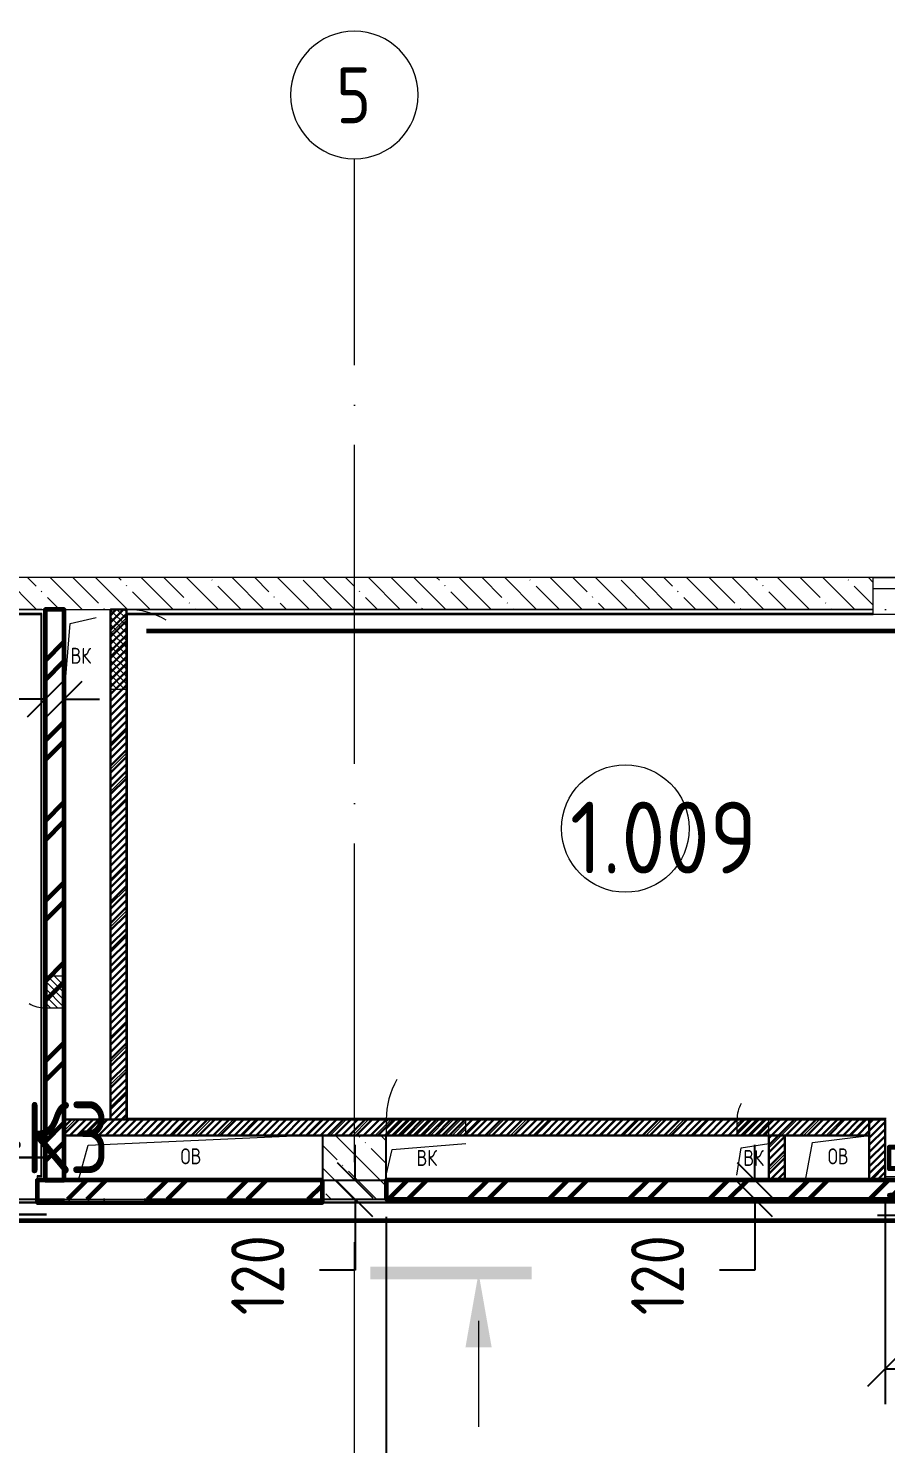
# Model space of a CAD drawing. Header units: millimetres. Extents: x -592259 to 288321, y -552984 to 293768.
# Drawn here: x 15705 to 21083, y 53142 to 62020 of the extents above; entities that cross this region are included whole.
import ezdxf

# ---------------------------------------------------------------- set-up
doc = ezdxf.new("R2010")
doc.units = ezdxf.units.MM
doc.linetypes.add('ADSK_Линия сетки', pattern=[2500, 2000, -250, 0, -250])
doc.linetypes.add('ADSK_Скрыто', pattern=[600, 300, -300])
doc.layers.get('Defpoints').update_dxf_attribs({"color": 250})
for name, color, linetype, lineweight in [('0) кирпич', 30, 'Continuous', 60), ('0.3) ПГП 5 вып', 4, 'Continuous', 30), ('2)Фархверки', 40, 'Continuous', 30), ('3) Перемычки готовы', 3, 'Continuous', 30), ('4) Штукатурка', 6, 'Continuous', 30), ('4.1) Штук. 3 вып', 6, 'Continuous', 60), ('4.6) Швы', 6, 'Continuous', 30), ('6.1) Шпаклевка 5 вып.', 160, 'Continuous', 60), ('A-____-____-DIMS', 250, 'Continuous', 9), ('A-AREA-____-IDEN', 250, 'Continuous', 9), ('A-DETL-GENF-OTLN', 250, 'Continuous', 5), ('A-DOOR-____-MCUT', 250, 'Continuous', 5), ('A-DOOR-____-OTLN', 250, 'Continuous', 5), ('A-GLAZ-____-MCUT', 250, 'Continuous', 9), ('A-GLAZ-____-OTLN', 250, 'Continuous', 5), ('A-WALL-____-MCUT', 250, 'Continuous', 13), ('A-WALL-____-PATT', 250, 'Continuous', 13), ('A-WALL-FNSH-MCUT', 250, 'Continuous', 13), ('G-____-____-SYMB', 250, 'ADSK_Скрыто', 9), ('I-WALL-____-OTLN', 250, 'Continuous', 9), ('S-COLS-____-MCUT', 250, 'Continuous', 25), ('S-COLS-____-OTLN', 250, 'Continuous', 9), ('S-GRID-____-IDEN', 250, 'Continuous', 9), ('S-GRID-____-OTLN', 250, 'Continuous', 9)]:
    doc.layers.add(name, color=color, linetype=linetype, lineweight=lineweight)
doc.styles.add('GOST Common', font='', dxfattribs={"width": 0.9, "height": 350})
doc.styles.add('ISOCPEUR', font='isocpeur.ttf', dxfattribs={"width": 0.8, "height": 100})
doc.styles.add('ISOCPEUR_1', font='isocpeur.ttf', dxfattribs={"width": 0.9, "height": 250})
doc.styles.add('ISOCPEUR_I_1', font='ГОСТ тип А.ttf', dxfattribs={"height": 2500})
doc.styles.get("Standard").update_dxf_attribs({"font": 'ГОСТ тип А.ttf'})
doc.styles.get('GOST Common').set_extended_font_data('GOST Common')
doc.dimstyles.new('А3', dxfattribs={"dimtxt": 333, "dimasz": 222, "dimexe": 222, "dimexo": 111, "dimgap": 111, "dimtad": 1, "dimtoh": 1, "dimdec": 0, "dimrnd": 0.0015, "dimzin": 0, "dimdsep": 46, "dimtxsty": 'Standard', "dimblk": 'OBLIQUE', "dimcen": 0, "dimclrd": 7, "dimclre": 7, "dimclrt": 7, "dimadec": 0, "dimazin": 0, "dimtfac": 1, "dimtdec": 0, "dimtofl": 0, "dimtmove": 0, "dimatfit": 3, "dimfxl": 1, "dimtolj": 1, "dimtzin": 0, "dimarcsym": 0})
pattern_1 = [(45, (0, 0), (-70.71068, 70.71068), [])]
pattern_2 = [(45, (0, 0), (-251.4472, 251.4472), []), (45, (0, 381), (-251.4472, 251.4472), [])]
pattern_3 = [(135, (0, 0), (-142.5612, -142.5612), []), (135, (142.56, 0), (-142.5612, -142.5612), [252.016, -50.403, 3.353, -47.05])]
pattern_4 = [(45, (125, 0), (-22.6274, 22.6274), [])]

# ---------------------------------------------------------------- blocks, each defined once
blk = doc.blocks.new('Окно_СКБ_1Ст1 - 120_Окно_СКБ_1Ст_900_ОК3л-29018700-Кладочный план на отм_ 0_000_ Секция 1_')
at = {"layer": 'A-GLAZ-____-MCUT'}
for p, q in [((-450, -125), (450, -125)), ((-450, -195), (450, -195))]:
    blk.add_line(p, q, dxfattribs=at)
at = {"layer": 'A-GLAZ-____-OTLN'}
for p, q in [((450, -125), (-450, -125)), ((-450, -195), (450, -195))]:
    blk.add_line(p, q, dxfattribs=at)
blk = doc.blocks.new('_Wn_-As_OpeningMEP_floor__Rectangular - _Wn_-As_OpeningMEP_floor__Rectangular-32466854-Кладочный план на отм_ 0_000_ Секция 1_')
at = {"layer": 'A-DETL-GENF-OTLN'}
for p, q in [((-639.5, 129.5), (696.1, 189.8)), ((-700, -90), (-639.5, 129.5))]:
    blk.add_line(p, q, dxfattribs=at)
blk = doc.blocks.new('_Wn_-As_OpeningMEP_floor__Rectangular - _Wn_-As_OpeningMEP_floor__Rectangular-32466851-Кладочный план на отм_ 0_000_ Секция 1_')
at = {"layer": 'A-DETL-GENF-OTLN'}
for p, q in [((-62.3, 262.2), (100, 300)), ((-100, -199.9), (-62.3, 262.2))]:
    blk.add_line(p, q, dxfattribs=at)
blk = doc.blocks.new('_Wn_-As_OpeningMEP_floor__Rectangular - _Wn_-As_OpeningMEP_floor__Rectangular-32466841-Кладочный план на отм_ 0_000_ Секция 1_')
at = {"layer": 'A-DETL-GENF-OTLN'}
for p, q in [((-156, 146), (200, 190)), ((-200, -90), (-156, 146))]:
    blk.add_line(p, q, dxfattribs=at)
blk = doc.blocks.new('_Wn_-As_OpeningMEP_floor__Rectangular - _Wn_-As_OpeningMEP_floor__Rectangular-V6-Кладочный план на отм_ 0_000_ Секция 1_')
at = {"layer": 'A-DETL-GENF-OTLN'}
for p, q in [((-250, -50), (-212.2, 112.2)), ((-212.2, 112.2), (250, 150))]:
    blk.add_line(p, q, dxfattribs=at)
blk = doc.blocks.new('_Wn_-As_OpeningMEP_floor__Rectangular - _Wn_-As_OpeningMEP_floor__Rectangular-32466825-Кладочный план на отм_ 0_000_ Секция 1_')
at = {"layer": 'A-DETL-GENF-OTLN'}
for p, q in [((-100, -50), (-73.2, 123.2)), ((-73.2, 123.2), (100, 150))]:
    blk.add_line(p, q, dxfattribs=at)
blk = doc.blocks.new('АР_Люк - ЛРС_ВК_200х200_внутренний_RAL 9006-42718712-Кладочный план на отм_ 0_000_ Секция 1_')
at = {"layer": 'A-DOOR-____-OTLN'}
h = blk.add_hatch(dxfattribs=at)
h.set_pattern_fill('FP_29', color=256, style=0, pattern_type=2)
h.set_pattern_definition(pattern_4)
h.paths.add_polyline_path([(25, -60), (225, -60), (225, 60), (25, 60)])
at = {"layer": 'A-DETL-GENF-OTLN', "lineweight": 9}
for p, q in [((225, 60), (25, 60)), ((25, 60), (25, -60)), ((225, -60), (225, 60)), ((25, -60), (225, -60))]:
    blk.add_line(p, q, dxfattribs=at)
at = {"layer": 'A-DOOR-____-MCUT'}
blk.add_arc((225, 60), 200, 150, 180, dxfattribs=at)
blk = doc.blocks.new('АР_Люк - ЛРС_ВК_200х200_внутренний_RAL 9006-42718871-Кладочный план на отм_ 0_000_ Секция 1_')
at = {"layer": 'A-DOOR-____-OTLN'}
h = blk.add_hatch(dxfattribs=at)
h.set_pattern_fill('FP_29', color=256, style=0, pattern_type=2)
h.set_pattern_definition(pattern_4)
h.paths.add_polyline_path([(225, -50), (225, 50), (25, 50), (25, -50)])
at = {"layer": 'A-DETL-GENF-OTLN', "lineweight": 9}
for p, q in [((225, 50), (25, 50)), ((25, 50), (25, -50)), ((225, -50), (225, 50)), ((25, -50), (225, -50))]:
    blk.add_line(p, q, dxfattribs=at)
at = {"layer": 'A-DOOR-____-MCUT'}
blk.add_arc((225, 50), 200, 150, 180, dxfattribs=at)
blk = doc.blocks.new('АР_Люк - ЛРС_ВК_500х400_наружный_NCS S 1000-N-42722041-Кладочный план на отм_ 0_000_ Секция 1_')
at = {"layer": 'A-DOOR-____-OTLN'}
h = blk.add_hatch(dxfattribs=at)
h.set_pattern_fill('FP_29', color=256, style=0, pattern_type=2)
h.set_pattern_definition(pattern_4)
h.paths.add_polyline_path([(375, 50), (-125, 50), (-125, -50), (375, -50)])
at = {"layer": 'A-DETL-GENF-OTLN', "lineweight": 9}
for p, q in [((375, 50), (-125, 50)), ((-125, 50), (-125, -50)), ((375, -50), (375, 50)), ((-125, -50), (375, -50))]:
    blk.add_line(p, q, dxfattribs=at)
at = {"layer": 'A-DOOR-____-MCUT'}
blk.add_arc((375, 50), 500, 150, 180, dxfattribs=at)
blk = doc.blocks.new('Ось сетки - Круг_Ø8 мм-39983606-Кладочный план на отм_ 0_000_ Секция 1_')
at = {"layer": 'S-GRID-____-IDEN'}
for start, end in [(360, 180), (180, 360)]:
    blk.add_arc((0, 0), 4, start, end, dxfattribs=at)
blk = doc.blocks.new('AAR_СКБ_Марка_Помещения - Номер-17325395-Кладочный план на отм_ 0_000_ Секция 1_')
at = {"layer": 'A-AREA-____-IDEN'}
blk.add_circle((0, 1.502), 4, dxfattribs=at)
blk = doc.blocks.new('_Oblique')
at = {"color": 0, "linetype": 'ByBlock', "lineweight": -2}
blk.add_line((-0.5, -0.5), (0.5, 0.5), dxfattribs=at)
blk = doc.blocks.new('DIMBLOCK243-Кладочный план на отм_ 0_000_ Секция 1_')
at = {"layer": 'A-____-____-DIMS', "color": 7, "lineweight": -2, "transparency": 16777216}
for p, q in [((21763.5, 55295), (21552.5, 55295)), ((21774.5, 55295), (21774.5, 54795)), ((21763.5, 54795), (21552.5, 54795)), ((21774.5, 54795), (21774.5, 54573)), ((21774.5, 54573), (21030.8, 54573))]:
    blk.add_line(p, q, dxfattribs=at)
at = {"layer": 'Defpoints', "color": 0, "transparency": 16777216}
for p in [(21874.5, 55295), (21774.5, 54795), (21874.5, 54795)]:
    blk.add_point(p, dxfattribs=at)
at = {"layer": 'A-____-____-DIMS', "color": 7, "lineweight": -2, "transparency": 16777216, "xscale": 222, "yscale": 222, "zscale": 222}
for p, rotation in [((21774.5, 55295), 90), ((21774.5, 54795), 270)]:
    blk.add_blockref('_Oblique', p, dxfattribs=dict(at, rotation=rotation))
at = {"layer": 'A-____-____-DIMS', "color": 7, "transparency": 16777216, "insert": (21347.2, 54850.5), "char_height": 333, "width": 1.862, "attachment_point": 5}
blk.add_mtext('\\A1;500', dxfattribs=at)
blk = doc.blocks.new('DIMBLOCK247-Кладочный план на отм_ 0_000_ Секция 1_')
at = {"layer": 'A-____-____-DIMS', "color": 7, "lineweight": -2, "transparency": 16777216}
for p, q in [((21080, 54684), (21080, 53388.5)), ((21970, 54684), (21970, 53388.5)), ((21080, 53610.5), (21970, 53610.5))]:
    blk.add_line(p, q, dxfattribs=at)
at = {"layer": 'Defpoints', "color": 0, "transparency": 16777216}
for p in [(21080, 54795), (21970, 54795), (21970, 53610.5)]:
    blk.add_point(p, dxfattribs=at)
at = {"layer": 'A-____-____-DIMS', "color": 7, "lineweight": -2, "transparency": 16777216, "xscale": 222, "yscale": 222, "zscale": 222, "rotation": 180}
blk.add_blockref('_Oblique', (21080, 53610.5), dxfattribs=at)
at = {"layer": 'A-____-____-DIMS', "color": 7, "lineweight": -2, "transparency": 16777216, "xscale": 222, "yscale": 222, "zscale": 222}
blk.add_blockref('_Oblique', (21970, 53610.5), dxfattribs=at)
at = {"layer": 'A-____-____-DIMS', "color": 7, "transparency": 16777216, "insert": (21525, 53888), "char_height": 333, "width": 1.862, "attachment_point": 5}
blk.add_mtext('\\A1;890', dxfattribs=at)
blk = doc.blocks.new('DIMBLOCK252-Кладочный план на отм_ 0_000_ Секция 1_')
at = {"layer": 'A-____-____-DIMS', "color": 7, "lineweight": -2, "transparency": 16777216}
for p, q in [((20262.8, 54795), (20262.8, 55017)), ((19281.6, 54795), (20484.8, 54795)), ((19281.6, 54675), (20484.8, 54675)), ((20262.8, 54675), (20262.8, 54231)), ((20262.8, 54231), (20040.8, 54231))]:
    blk.add_line(p, q, dxfattribs=at)
at = {"layer": 'Defpoints', "color": 0, "transparency": 16777216}
for p in [(19170.6, 54795), (20262.8, 54795), (19170.6, 54675)]:
    blk.add_point(p, dxfattribs=at)
at = {"layer": 'A-____-____-DIMS', "color": 7, "lineweight": -2, "transparency": 16777216, "xscale": 222, "yscale": 222, "zscale": 222}
for p, rotation in [((20262.8, 54795), 270), ((20262.8, 54675), 90)]:
    blk.add_blockref('_Oblique', p, dxfattribs=dict(at, rotation=rotation))
at = {"layer": 'A-____-____-DIMS', "color": 7, "transparency": 16777216, "insert": (19485.8, 53948), "char_height": 333, "width": 1.678, "attachment_point": 1, "rotation": 90, "line_spacing_factor": 1.022761}
blk.add_mtext('\\A1;120', dxfattribs=at)
blk = doc.blocks.new('DIMBLOCK255-Кладочный план на отм_ 0_000_ Секция 1_')
at = {"layer": 'A-____-____-DIMS', "color": 7, "lineweight": -2, "transparency": 16777216}
for p, q in [((15810, 57654.3), (15810, 58033.9)), ((15930, 57654.3), (15930, 58033.9)), ((15810, 57811.9), (14577.9, 57811.9)), ((15930, 57811.9), (16152, 57811.9))]:
    blk.add_line(p, q, dxfattribs=at)
at = {"layer": 'Defpoints', "color": 0, "transparency": 16777216}
for p in [(15930, 57811.9), (15810, 57543.3), (15930, 57543.3)]:
    blk.add_point(p, dxfattribs=at)
at = {"layer": 'A-____-____-DIMS', "color": 7, "lineweight": -2, "transparency": 16777216, "xscale": 222, "yscale": 222, "zscale": 222}
blk.add_blockref('_Oblique', (15810, 57811.9), dxfattribs=at)
at = {"layer": 'A-____-____-DIMS', "color": 7, "lineweight": -2, "transparency": 16777216, "xscale": 222, "yscale": 222, "zscale": 222, "rotation": 180}
blk.add_blockref('_Oblique', (15930, 57811.9), dxfattribs=at)
at = {"layer": 'A-____-____-DIMS', "color": 7, "transparency": 16777216, "insert": (14688.9, 58366.9), "char_height": 333, "width": 1.678, "attachment_point": 1, "line_spacing_factor": 1.022761}
blk.add_mtext('\\A1;120', dxfattribs=at)
blk = doc.blocks.new('DIMBLOCK259-Кладочный план на отм_ 0_000_ Секция 1_')
at = {"layer": 'A-____-____-DIMS', "color": 7, "lineweight": -2, "transparency": 16777216}
for p, q in [((17754.1, 54795.2), (17754.1, 55017.2)), ((17194.3, 54795.2), (17976.1, 54795.2)), ((17194.3, 54675), (17976.1, 54675)), ((17754.1, 54675), (17754.1, 54231)), ((17754.1, 54231), (17532.1, 54231))]:
    blk.add_line(p, q, dxfattribs=at)
at = {"layer": 'Defpoints', "color": 0, "transparency": 16777216}
for p in [(17083.3, 54795.2), (17754.1, 54795.2), (17083.3, 54675)]:
    blk.add_point(p, dxfattribs=at)
at = {"layer": 'A-____-____-DIMS', "color": 7, "lineweight": -2, "transparency": 16777216, "xscale": 222, "yscale": 222, "zscale": 222}
for p, rotation in [((17754.1, 54795.2), 270), ((17754.1, 54675), 90)]:
    blk.add_blockref('_Oblique', p, dxfattribs=dict(at, rotation=rotation))
at = {"layer": 'A-____-____-DIMS', "color": 7, "transparency": 16777216, "insert": (16977.1, 53948), "char_height": 333, "width": 1.678, "attachment_point": 1, "rotation": 90, "line_spacing_factor": 1.022761}
blk.add_mtext('\\A1;120', dxfattribs=at)
blk = doc.blocks.new('Разрез - Номер вида спереди_3_5 мм-32550530-Кладочный план на отм_ 0_000_ Секция 1_')
at = {"layer": 'G-____-____-SYMB', "linetype": 'Continuous'}
for points in [[(9.798, 0.404), (9.798, -0.394), (-0.333, -0.394), (-0.333, 0.404)], [(2.176, -4.675), (3, 0), (3.824, -4.675)]]:
    blk.add_hatch(color=256, dxfattribs=at).paths.add_polyline_path(points)
at = {"layer": 'G-____-____-SYMB', "linetype": 'Continuous', "lineweight": 20}
blk.add_line((3, -3), (3, -9.663), dxfattribs=at)
blk = doc.blocks.new('DIMBLOCK425-Кладочный план на отм_ 0_000_ Секция 1_')
at = {"layer": 'A-____-____-DIMS', "color": 7, "lineweight": -2, "transparency": 16777216}
for p, q in [((17950, 54564), (17950, 52340.2)), ((22400, 54564), (22400, 52340.2)), ((17950, 52562.2), (22400, 52562.2))]:
    blk.add_line(p, q, dxfattribs=at)
at = {"layer": 'Defpoints', "color": 0, "transparency": 16777216}
for p in [(17950, 54675), (22400, 54675), (22400, 52562.2)]:
    blk.add_point(p, dxfattribs=at)
at = {"layer": 'A-____-____-DIMS', "color": 7, "lineweight": -2, "transparency": 16777216, "xscale": 222, "yscale": 222, "zscale": 222, "rotation": 180}
blk.add_blockref('_Oblique', (17950, 52562.2), dxfattribs=at)
at = {"layer": 'A-____-____-DIMS', "color": 7, "lineweight": -2, "transparency": 16777216, "xscale": 222, "yscale": 222, "zscale": 222}
blk.add_blockref('_Oblique', (22400, 52562.2), dxfattribs=at)
at = {"layer": 'A-____-____-DIMS', "color": 7, "transparency": 16777216, "insert": (20175, 52839.7), "char_height": 333, "width": 2.651, "attachment_point": 5}
blk.add_mtext('\\A1;4450', dxfattribs=at)

msp = doc.modelspace()

# ---------------------------------------------------------------- hatches: boundary and pattern name
at = {"layer": '0) кирпич'}
h = msp.add_hatch(dxfattribs=at)
h.set_pattern_fill('FP_2', color=256, style=0, pattern_type=2)
h.set_pattern_definition(pattern_2)
h.paths.add_polyline_path([(15929.9781, 54795.0006), (15929.9781, 58375.0608), (15809.9781, 58375.0608), (15809.9781, 54795.0006)])
h = msp.add_hatch(dxfattribs=at)
h.set_pattern_fill('FP_2', color=256, style=0, pattern_type=2)
h.set_pattern_definition(pattern_2)
h.paths.add_polyline_path([(22280, 54675.0006), (22280, 54795.0006), (17949.9781, 54795.0006), (17949.9781, 54675.0006), (20922.2184, 54675.0006)])
h.paths.add_polyline_path([(15760, 54675.0006), (17549.9781, 54675.0006), (17549.9781, 54795.0006), (15760, 54795.0006)])
h.paths.add_polyline_path([(13800.0377, 54675.0006), (14710, 54675.0006), (14710, 54795.0006), (13800.0377, 54795.0006)])
at = {"layer": '0.3) ПГП 5 вып'}
h = msp.add_hatch(dxfattribs=at)
h.set_pattern_fill('ANSI31', color=256, scale=10)
h.paths.add_polyline_path([(16220, 55175.0006), (16320, 55175.0006), (16320, 58374), (16220, 58374)])
h = msp.add_hatch(dxfattribs=at)
h.set_pattern_fill('ANSI31', color=256, scale=10)
h.paths.add_polyline_path([(15929.9781, 55175.0006), (20980, 55175.0006), (20980, 55075.0006), (15929.9781, 55075.0006)])
h = msp.add_hatch(dxfattribs=at)
h.set_pattern_fill('ANSI31', color=256, scale=10)
h.paths.add_polyline_path([(20980, 55175.0006), (21080, 55175.0006), (21080, 54795.0006), (20980, 54795.0006)])
h = msp.add_hatch(dxfattribs=at)
h.set_pattern_fill('ANSI31', color=256, scale=10)
h.paths.add_polyline_path([(20350, 55075.0006), (20450, 55075.0006), (20450, 54795.0006), (20350, 54795.0006)])
at = {"layer": 'A-WALL-____-PATT', "lineweight": 15}
h = msp.add_hatch(dxfattribs=at)
h.set_pattern_fill('FP_8', color=256, style=0, pattern_type=2)
h.set_pattern_definition(pattern_3)
h.paths.add_polyline_path([(21904.9781, 58375.0608), (22645, 58375.0608), (22645, 58575.0608), (21904.9781, 58575.0608), (21904.9781, 58472.6419)])
h.paths.add_polyline_path([(20922.2184, 58375.0608), (21004.9781, 58375.0608), (21004.9781, 58575.0608), (13800.0377, 58575.0608), (13800.0377, 58375.0608), (16524.1244, 58375.0608)])
h = msp.add_hatch(dxfattribs=at)
h.set_pattern_fill('FP_6', color=94, style=0, pattern_type=2)
h.set_pattern_definition(pattern_1)
h.paths.add_polyline_path([(16320, 55175.0006), (16320, 58375.0608), (16220, 58375.0608), (16220, 55175.0006)])
h = msp.add_hatch(dxfattribs=at)
h.set_pattern_fill('FP_6', color=94, style=0, pattern_type=2)
h.set_pattern_definition(pattern_1)
h.paths.add_polyline_path([(20150, 55075.0006), (20980, 55075.0006), (20980, 55175.0006), (15929.9781, 55175.0006), (15929.9781, 55075.0006), (18450, 55075.0006)])
h = msp.add_hatch(dxfattribs=at)
h.set_pattern_fill('FP_6', color=94, style=0, pattern_type=2)
h.set_pattern_definition(pattern_1)
h.paths.add_polyline_path([(21080, 54795.0006), (21080, 55175.0006), (20980, 55175.0006), (20980, 54795.0006)])
h = msp.add_hatch(dxfattribs=at)
h.set_pattern_fill('FP_6', color=94, style=0, pattern_type=2)
h.set_pattern_definition(pattern_1)
h.paths.add_polyline_path([(20450, 54795.0006), (20450, 55075.0006), (20350, 55075.0006), (20350, 54795.0006)])
at = {"layer": 'S-COLS-____-OTLN', "lineweight": 5}
h = msp.add_hatch(dxfattribs=at)
h.set_pattern_fill('FP_8', color=256, style=0, pattern_type=2)
h.set_pattern_definition(pattern_3)
h.paths.add_polyline_path([(17549.9781, 54675), (17949.9781, 54675), (17949.9781, 55075), (17549.9781, 55075), (17549.9781, 54795.0006)])

# ---------------------------------------------------------------- linework, layer by layer
at = {"linetype": 'ADSK_Линия сетки'}
msp.add_line((-3569.5512, 54675.0006), (72376.0288, 54675.0006), dxfattribs=at)
at = {"layer": '0) кирпич'}
for points in [[(15809.9781, 54795.0006), (15929.9781, 54795.0006), (15929.9781, 58375.0006), (15809.9781, 58375.0006)], [(17549.9781, 54795.0006), (15760, 54795.0006), (15760, 54655.0006), (17549.9781, 54655.0006)], [(22250, 54795.0006), (17949.9781, 54795.0006), (17949.9781, 54675.0006), (22250, 54675.0006)]]:
    msp.add_lwpolyline(points, close=True, dxfattribs=at)
at = {"layer": '0.3) ПГП 5 вып'}
for points in [[(16220, 55175.0006), (16320, 55175.0006), (16320, 58374), (16220, 58374)], [(15929.9781, 55175.0006), (20980, 55175.0006), (20980, 55075.0006), (15929.9781, 55075.0006)], [(20980, 55175.0006), (21080, 55175.0006), (21080, 54795.0006), (20980, 54795.0006)], [(20350, 55075.0006), (20450, 55075.0006), (20450, 54795.0006), (20350, 54795.0006)]]:
    msp.add_lwpolyline(points, close=True, dxfattribs=at)
at = {"layer": '4) Штукатурка'}
msp.add_line((22675.4823, 54655.0006), (13344.3058, 54655.0006), dxfattribs=at)
at = {"layer": '4.1) Штук. 3 вып'}
msp.add_lwpolyline([(16446.0161, 58240.845), (21939, 58240.845)], dxfattribs=at)
at = {"layer": '4.6) Швы'}
for points in [[(15832.4391, 54937.5076), (14694.8294, 54937.5076)], [(17325.0332, 54655.0006), (18350.2933, 54655.0006)], [(15818.6057, 54579.3005), (14680.996, 54579.3005)]]:
    msp.add_lwpolyline(points, dxfattribs=at)
at = {"layer": '6.1) Шпаклевка 5 вып.'}
msp.add_lwpolyline([(13444.0216, 54540.8287), (22698.6546, 54540.8287)], dxfattribs=at)
at = {"layer": 'A-WALL-____-MCUT', "lineweight": 15}
for p, q in [((21004.9781, 58575.0608), (13600.0377, 58575.0608)), ((21004.9781, 58375.0608), (21004.9781, 58575.0608)), ((13800.0377, 58375.0608), (16326, 58375.0608)), ((15789.9781, 58374.0608), (14139.9062, 58374.0608)), ((15789.9781, 58349.0608), (14139.9062, 58349.0608)), ((14145.9062, 58343.0608), (15783.9781, 58343.0608)), ((15789.9781, 58375.0608), (15783.9781, 58375.0608)), ((15783.9781, 58343.0608), (15783.9781, 54821.0006)), ((15789.9781, 58375.0608), (15789.9781, 58374.0608)), ((15789.9781, 54815.0006), (15789.9781, 58349.0608)), ((15809.9781, 58375.0608), (15809.9781, 54795.0006)), ((15929.9781, 55175.0006), (15929.9781, 58375.0608)), ((16220, 58375.0608), (16220, 55175.0006)), ((16320, 58375), (16320, 58375.0608)), ((16326, 58375), (16320, 58375)), ((16320, 58375), (16320, 58349)), ((21004.9781, 58374), (16320, 58374)), ((16320, 58349), (16320, 55175.0006)), ((21004.9781, 58349), (16320, 58349)), ((16326, 58375.0608), (21004.9781, 58375.0608)), ((21004.9781, 58375), (16326, 58375)), ((16326, 55181.0006), (16326, 58343)), ((16326, 58343), (21004.9781, 58343)), ((21004.9781, 58349), (21004.9781, 58375)), ((21004.9781, 58343), (21004.9781, 58349)), ((16220, 55175.0006), (15929.9781, 55175.0006)), ((15929.9781, 55175.0006), (15929.9781, 55075.0006)), ((16320, 55175.0006), (21080, 55175.0006)), ((21086, 55181.0006), (16326, 55181.0006)), ((21080, 55175.0006), (21080, 54815.0006)), ((15929.9781, 55075.0006), (20350, 55075.0006)), ((15929.9781, 54795.0006), (15929.9781, 55075.0006)), ((20350, 55075.0006), (20350, 54795.0006)), ((20450, 55075.0006), (20980, 55075.0006)), ((20450, 54795.0006), (20450, 55075.0006)), ((20980, 55075.0006), (20980, 54795.0006)), ((15783.9781, 54821.0006), (15760, 54821.0006)), ((15760, 54821.0006), (15760, 54815.0006)), ((15760, 54815.0006), (15760, 54675.0006)), ((15789.9781, 54815.0006), (15760, 54815.0006)), ((15809.9781, 54795.0006), (15760, 54795.0006)), ((17549.9781, 54795.0006), (15809.9781, 54795.0006)), ((17549.9781, 54675.0006), (17549.9781, 54795.0006)), ((20350, 54795.0006), (17949.9781, 54795.0006)), ((17949.9781, 54795.0006), (17949.9781, 54675.0006)), ((20350, 54795.0006), (20450, 54795.0006)), ((20450, 54795.0006), (22280, 54795.0006)), ((21080, 54815.0006), (21080, 54795.0006)), ((21950, 54815.0006), (21080, 54815.0006)), ((15760, 54675.0006), (17549.9781, 54675.0006)), ((22400, 54675.0006), (17949.9781, 54675.0006))]:
    msp.add_line(p, q, dxfattribs=at)
at = {"layer": 'A-WALL-FNSH-MCUT', "lineweight": 15}
for p, q in [((15760, 54675.0006), (15760, 54655.0006)), ((15760, 54655.0006), (18350.2933, 54655.0006)), ((17949.9781, 54675.0006), (17549.9781, 54675.0006)), ((18930.6545, 54655.0006), (22420, 54655.0006))]:
    msp.add_line(p, q, dxfattribs=at)
at = {"layer": 'I-WALL-____-OTLN', "lineweight": 15}
for p, q in [((21004.9781, 58575.0608), (21904.9781, 58575.0608)), ((21904.9781, 58343), (21004.9781, 58343))]:
    msp.add_line(p, q, dxfattribs=at)
at = {"layer": 'S-COLS-____-MCUT'}
for p, q in [((17949.9781, 55075), (17549.9781, 55075)), ((17549.9781, 55075), (17549.9781, 54795.0006)), ((17949.9781, 54795.0006), (17949.9781, 55075)), ((17549.9781, 54675), (17949.9781, 54675))]:
    msp.add_line(p, q, dxfattribs=at)
at = {"layer": 'S-COLS-____-OTLN'}
for p, q in [((17549.9781, 54795.0006), (17549.9781, 54675)), ((17949.9781, 54675), (17949.9781, 54795.0006))]:
    msp.add_line(p, q, dxfattribs=at)
at = {"layer": 'S-GRID-____-OTLN', "linetype": 'ADSK_Линия сетки'}
for p, q in [((17750, 39906.0281), (17750, 61202.0051)), ((-3669.3683, 58375.0006), (72376.0288, 58375.0006))]:
    msp.add_line(p, q, dxfattribs=at)

# ---------------------------------------------------------------- block references
at = {"layer": 'A-AREA-____-IDEN', "xscale": 99.99999999999993, "yscale": 99.99999999999993, "zscale": 99.99999999999993}
msp.add_blockref('AAR_СКБ_Марка_Помещения - Номер-17325395-Кладочный план на отм_ 0_000_ Секция 1_', (19449.7488, 56849.9115), dxfattribs=at)
at = {"layer": 'A-DOOR-____-OTLN', "color": 50}
for name, p, rotation in [('АР_Люк - ЛРС_ВК_500х400_наружный_NCS S 1000-N-42722041-Кладочный план на отм_ 0_000_ Секция 1_', (16270, 58250.0608), 269.9999999999999), ('АР_Люк - ЛРС_ВК_200х200_внутренний_RAL 9006-42718712-Кладочный план на отм_ 0_000_ Секция 1_', (15869.9781, 55850.0006), 89.9999999999999)]:
    msp.add_blockref(name, p, dxfattribs=dict(at, rotation=rotation))
for name, p in [('АР_Люк - ЛРС_ВК_500х400_наружный_NCS S 1000-N-42722041-Кладочный план на отм_ 0_000_ Секция 1_', (18075, 55125.0006)), ('АР_Люк - ЛРС_ВК_200х200_внутренний_RAL 9006-42718871-Кладочный план на отм_ 0_000_ Секция 1_', (20125, 55125.0006))]:
    msp.add_blockref(name, p, dxfattribs=at)
at = {"layer": 'A-GLAZ-____-OTLN'}
for name, p in [('Окно_СКБ_1Ст1 - 120_Окно_СКБ_1Ст_900_ОК3л-29018700-Кладочный план на отм_ 0_000_ Секция 1_', (21454.9781, 58700)), ('_Wn_-As_OpeningMEP_floor__Rectangular - _Wn_-As_OpeningMEP_floor__Rectangular-32466851-Кладочный план на отм_ 0_000_ Секция 1_', (16029.9696, 58025.0063)), ('_Wn_-As_OpeningMEP_floor__Rectangular - _Wn_-As_OpeningMEP_floor__Rectangular-32466854-Кладочный план на отм_ 0_000_ Секция 1_', (16719.9781, 54885.179)), ('_Wn_-As_OpeningMEP_floor__Rectangular - _Wn_-As_OpeningMEP_floor__Rectangular-32466841-Кладочный план на отм_ 0_000_ Секция 1_', (20780, 54885.0006)), ('_Wn_-As_OpeningMEP_floor__Rectangular - _Wn_-As_OpeningMEP_floor__Rectangular-V6-Кладочный план на отм_ 0_000_ Секция 1_', (18200, 54875.0143)), ('_Wn_-As_OpeningMEP_floor__Rectangular - _Wn_-As_OpeningMEP_floor__Rectangular-32466825-Кладочный план на отм_ 0_000_ Секция 1_', (20250, 54875.0521))]:
    msp.add_blockref(name, p, dxfattribs=at)
at = {"layer": 'G-____-____-SYMB', "linetype": 'Continuous', "lineweight": 40, "extrusion": (0, 0, -1), "xscale": 99.99999999999993, "yscale": 99.99999999999993, "zscale": 99.99999999999993}
msp.add_blockref('Разрез - Номер вида спереди_3_5 мм-32550530-Кладочный план на отм_ 0_000_ Секция 1_', (-18829.1437, 54212.578), dxfattribs=at)
at = {"layer": 'S-GRID-____-IDEN', "xscale": 99.99999999999993, "yscale": 99.99999999999993, "zscale": 99.99999999999993}
msp.add_blockref('Ось сетки - Круг_Ø8 мм-39983606-Кладочный план на отм_ 0_000_ Секция 1_', (17750, 61602.0051), dxfattribs=at)

# ---------------------------------------------------------------- texts
at = {"layer": '2)Фархверки', "char_height": 100, "width": 160.3375, "attachment_point": 1, "style": 'ISOCPEUR'}
for s, insert in [('ВК', (15969.9907, 58133.9617)), ('ОВ', (16659.9991, 54994.1344)), ('ВК', (18140.021, 54983.9698)), ('ВК', (20190.021, 54984.0075)), ('ОВ', (20720.021, 54993.956))]:
    msp.add_mtext(s, dxfattribs=dict(at, insert=insert))
at = {"layer": '3) Перемычки готовы', "insert": (14816.9723, 55287.8215), "char_height": 450, "width": 333.502, "attachment_point": 1, "style": 'ISOCPEUR_I_1'}
msp.add_mtext('ПР-К3', dxfattribs=at)
at = {"layer": 'A-AREA-____-IDEN', "insert": (19101.9246, 57168.642), "char_height": 450, "width": 800.885812, "attachment_point": 1, "style": 'ISOCPEUR_1'}
msp.add_mtext('1.009', dxfattribs=at)
at = {"layer": 'S-GRID-____-IDEN', "color": 18, "true_color": 0x000000, "insert": (17636.2193, 61774.5385), "char_height": 350, "width": 274.177125, "attachment_point": 1, "style": 'GOST Common'}
msp.add_mtext('\\fGOST Common|b0|i0|c204|p34|;\\W.9;5', dxfattribs=at)

# ---------------------------------------------------------------- dimensions: what is measured, and where the dimension line sits
at = {"layer": 'A-____-____-DIMS'}
dim = msp.add_linear_dim(base=(15929.9781, 57811.8995), p1=(15809.9781, 57543.304), p2=(15929.9781, 57543.304), dimstyle='А3', dxfattribs=at)
dim.commit()
dim.dimension.update_dxf_attribs({"geometry": 'DIMBLOCK255-Кладочный план на отм_ 0_000_ Секция 1_', "text_midpoint": (14971.9281, 57811.8995), "dimtype": 160})
dim = msp.add_linear_dim(base=(21774.5342, 54795.0006), p1=(21874.5191, 55295.0006), p2=(21874.5191, 54795.0006), angle=90, dimstyle='А3', dxfattribs=at)
dim.commit()
dim.dimension.update_dxf_attribs({"geometry": 'DIMBLOCK243-Кладочный план на отм_ 0_000_ Секция 1_', "text_midpoint": (21347.1842, 54850.5006)})
for base, p1, p2, picture, middle in [((17754.1195, 54795.179), (17083.3124, 54675.0006), (17083.3124, 54795.179), 'DIMBLOCK259-Кладочный план на отм_ 0_000_ Секция 1_', (17199.1195, 54231.0006)), ((20262.8056, 54795.0006), (19170.5896, 54675.0006), (19170.5896, 54795.0006), 'DIMBLOCK252-Кладочный план на отм_ 0_000_ Секция 1_', (19707.8056, 54231.0006))]:
    dim = msp.add_linear_dim(base=base, p1=p1, p2=p2, angle=90, dimstyle='А3', dxfattribs=at)
    dim.commit()
    dim.dimension.update_dxf_attribs({"geometry": picture, "text_midpoint": middle, "dimtype": 160, "text_rotation": 90})
for base, p1, p2, picture, middle in [((21970, 53610.4768), (21080, 54795.0006), (21970, 54795.0006), 'DIMBLOCK247-Кладочный план на отм_ 0_000_ Секция 1_', (21525, 53887.9768)), ((22400, 52562.2023), (17949.9781, 54675), (22400, 54675.0006), 'DIMBLOCK425-Кладочный план на отм_ 0_000_ Секция 1_', (20174.989, 52839.7023))]:
    dim = msp.add_linear_dim(base=base, p1=p1, p2=p2, dimstyle='А3', dxfattribs=at)
    dim.commit()
    dim.dimension.update_dxf_attribs({"geometry": picture, "text_midpoint": middle})

doc.saveas('drawing.dxf')
